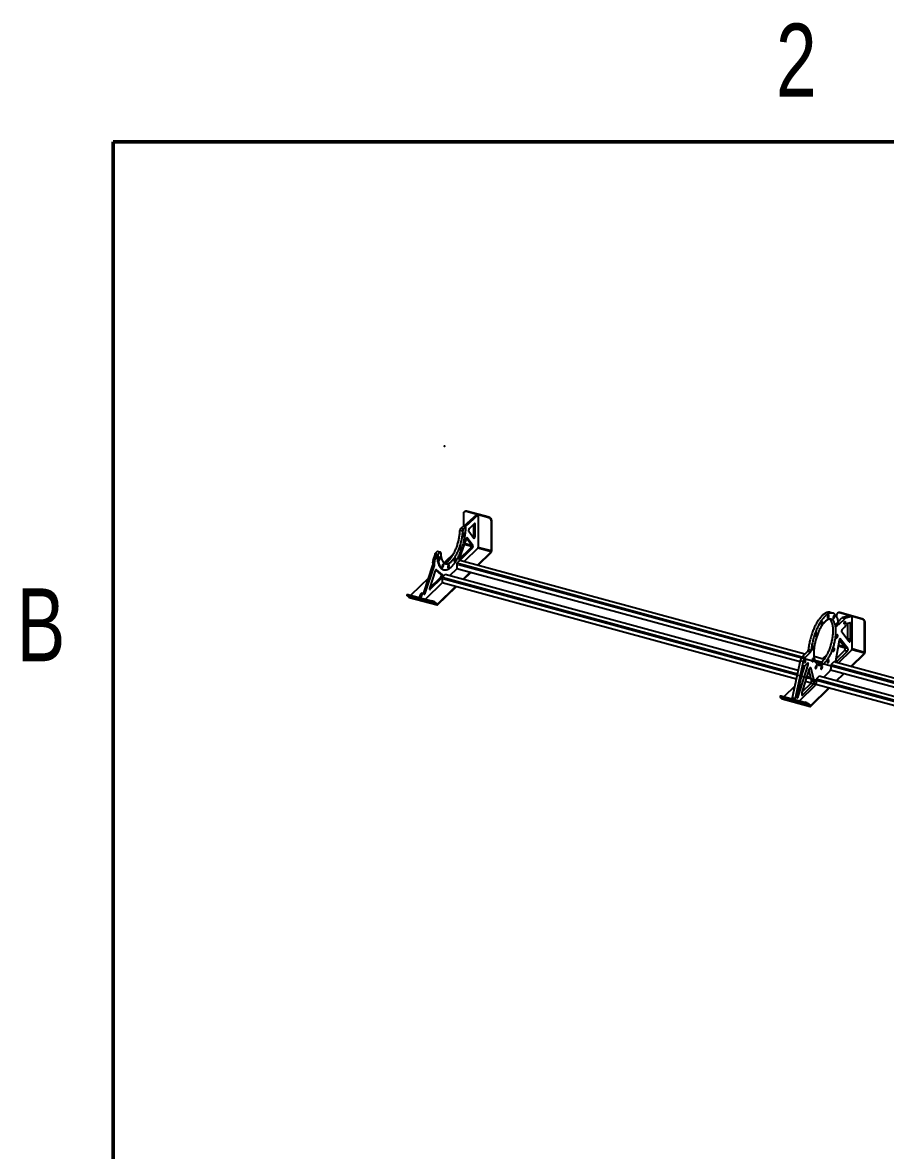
# Model space of a CAD drawing. Header units: inches. Extents: x 0 to 12.1, y 0 to 9.4.
# Drawn here: x 0.201 to 3.041, y 4.68 to 8.393 of the extents above; entities that cross this region are included whole.
import ezdxf

# ---------------------------------------------------------------- set-up
doc = ezdxf.new("R2010")
doc.units = ezdxf.units.IN
doc.header["$MEASUREMENT"] = 0
doc.header["$PDSIZE"] = -1
doc.styles.add('SLDTEXTSTYLE0', font='TXT', dxfattribs={"width": 0.75})

msp = doc.modelspace()

# ---------------------------------------------------------------- linework, layer by layer
at = {"color": 7, "linetype": 'Continuous', "lineweight": 50}
for p, q in [((0.5, 0.5), (0.5, 8)), ((0.5, 8), (10.5, 8))]:
    msp.add_line(p, q, dxfattribs=at)
at = {"color": 7, "linetype": 'Continuous', "lineweight": 25}
for p, q in [((1.6522, 6.7764), (1.6522, 6.7339)), ((1.696, 6.7734), (1.6529, 6.7337)), ((1.6554, 6.7825), (1.6542, 6.7813)), ((1.7006, 6.7722), (1.6575, 6.7324)), ((1.6627, 6.784), (1.6615, 6.7828)), ((1.7352, 6.7628), (1.6615, 6.7828)), ((1.7364, 6.764), (1.6627, 6.784)), ((1.7006, 6.7722), (1.696, 6.7734)), ((1.7006, 6.7722), (1.7006, 6.6652)), ((1.7352, 6.7628), (1.7364, 6.764)), ((1.65, 6.7181), (1.6408, 6.7206)), ((1.6432, 6.7271), (1.6506, 6.7343)), ((1.6524, 6.7246), (1.6432, 6.7271)), ((1.6598, 6.7318), (1.6506, 6.7343)), ((1.6524, 6.7246), (1.6598, 6.7318)), ((1.6575, 6.7324), (1.6529, 6.7337)), ((1.6885, 6.7432), (1.6716, 6.7275)), ((1.6863, 6.7041), (1.6863, 6.7411)), ((1.6909, 6.741), (1.6873, 6.742)), ((1.6909, 6.7028), (1.6909, 6.741)), ((1.7456, 6.7525), (1.7444, 6.7514)), ((1.7444, 6.6533), (1.7444, 6.7514)), ((1.7456, 6.6545), (1.7456, 6.7525)), ((1.661, 6.693), (1.6386, 6.6282)), ((1.6787, 6.6728), (1.662, 6.695)), ((1.6647, 6.6962), (1.6635, 6.6965)), ((1.6833, 6.6715), (1.6647, 6.6962)), ((1.6696, 6.7184), (1.6866, 6.6958)), ((1.6909, 6.7028), (1.6863, 6.7041)), ((1.5582, 6.6442), (1.5656, 6.6513)), ((1.5748, 6.6488), (1.5656, 6.6513)), ((1.5762, 6.6494), (1.5669, 6.6519)), ((1.5674, 6.6416), (1.5748, 6.6488)), ((1.638, 6.6258), (1.6768, 6.6637)), ((1.6403, 6.6224), (1.6814, 6.6624)), ((1.6996, 6.6623), (1.6546, 6.6184)), ((1.6789, 6.668), (1.6547, 6.6745)), ((1.6792, 6.671), (1.6556, 6.6774)), ((1.6814, 6.6624), (1.6768, 6.6637)), ((1.6833, 6.6715), (1.6787, 6.6728)), ((1.6983, 6.6065), (1.7433, 6.6504)), ((1.7433, 6.6504), (1.6996, 6.6623)), ((1.7001, 6.606), (1.7433, 6.6482)), ((1.7444, 6.6533), (1.7006, 6.6652)), ((1.7433, 6.6482), (1.7433, 6.6504)), ((1.7456, 6.6545), (1.7444, 6.6533)), ((1.5564, 6.6154), (1.5517, 6.6167)), ((1.5525, 6.611), (1.5517, 6.6167)), ((1.5524, 6.6215), (1.5605, 6.6435)), ((1.5571, 6.6202), (1.5524, 6.6215)), ((1.5571, 6.6097), (1.5525, 6.611)), ((1.5571, 6.6097), (1.5564, 6.6154)), ((1.5571, 6.6202), (1.5651, 6.6423)), ((1.5674, 6.6416), (1.5582, 6.6442)), ((1.5651, 6.6423), (1.5605, 6.6435)), ((1.6212, 6.6461), (1.5882, 6.6139)), ((1.6402, 6.6223), (1.6305, 6.6128)), ((2.7662, 6.3041), (1.6305, 6.6128)), ((1.6305, 6.6128), (1.6305, 6.5949)), ((1.6403, 6.6224), (1.6381, 6.623)), ((2.7759, 6.3136), (1.6402, 6.6223)), ((1.5215, 6.5156), (1.5519, 6.6065)), ((1.5261, 6.5143), (1.5565, 6.6052)), ((1.5595, 6.5878), (1.5413, 6.5331)), ((1.5565, 6.6052), (1.5519, 6.6065)), ((1.5628, 6.5891), (1.5587, 6.5851)), ((1.5791, 6.576), (1.561, 6.5906)), ((1.563, 6.5914), (1.5623, 6.5915)), ((1.5837, 6.5747), (1.563, 6.5914)), ((1.5837, 6.5747), (1.5791, 6.576)), ((1.5921, 6.5753), (1.5824, 6.5658)), ((1.5854, 6.5919), (1.5877, 6.5912)), ((2.7537, 6.2596), (1.5921, 6.5753)), ((1.6305, 6.5949), (1.6064, 6.5714)), ((2.7599, 6.288), (1.6305, 6.5949)), ((1.6502, 6.5595), (1.6743, 6.583)), ((1.6519, 6.559), (1.6761, 6.5825)), ((1.538, 6.565), (1.479, 6.5074)), ((1.5824, 6.5479), (1.5274, 6.4943)), ((1.5407, 6.5309), (1.5774, 6.5667)), ((1.5431, 6.5274), (1.582, 6.5654)), ((1.5668, 6.4781), (1.6261, 6.536)), ((1.5668, 6.4759), (1.6279, 6.5355)), ((1.582, 6.5654), (1.5774, 6.5667)), ((2.7512, 6.2481), (1.5824, 6.5658)), ((1.5824, 6.5658), (1.5824, 6.5479)), ((2.7476, 6.2312), (1.5824, 6.5479)), ((1.4669, 6.5095), (1.466, 6.5071)), ((1.4731, 6.5006), (1.4666, 6.5061)), ((1.4733, 6.509), (1.4724, 6.5066)), ((1.4724, 6.5066), (1.5461, 6.4866)), ((1.5652, 6.4755), (1.4731, 6.5006)), ((1.4733, 6.509), (1.547, 6.489)), ((1.4734, 6.5004), (1.5655, 6.4754)), ((1.5078, 6.4996), (1.512, 6.511)), ((1.5124, 6.4984), (1.5078, 6.4996)), ((1.5166, 6.5097), (1.512, 6.511)), ((1.5124, 6.4984), (1.5166, 6.5097)), ((1.5196, 6.5132), (1.515, 6.5144)), ((1.52, 6.513), (1.5226, 6.5107)), ((1.5261, 6.5143), (1.5215, 6.5156)), ((1.5431, 6.5274), (1.5408, 6.528)), ((1.5461, 6.4866), (1.547, 6.489)), ((1.5596, 6.4835), (1.5587, 6.4811)), ((1.5587, 6.4811), (1.5652, 6.4755)), ((1.5596, 6.4835), (1.5661, 6.478)), ((1.5652, 6.4755), (1.5661, 6.478)), ((1.5668, 6.4781), (1.5655, 6.4785)), ((1.5668, 6.4759), (1.5668, 6.4781)), ((2.8676, 6.4485), (2.8584, 6.451)), ((2.8803, 6.4426), (2.8803, 6.4372)), ((2.8834, 6.4488), (2.8822, 6.4476)), ((2.8858, 6.4209), (2.8978, 6.4326)), ((2.8893, 6.4129), (2.907, 6.4301)), ((2.8907, 6.4502), (2.8895, 6.4491)), ((2.9632, 6.429), (2.8895, 6.4491)), ((2.9644, 6.4302), (2.8907, 6.4502)), ((2.907, 6.4301), (2.8978, 6.4326)), ((2.9202, 6.4399), (2.9003, 6.4343)), ((2.9096, 6.4318), (2.9003, 6.4343)), ((2.9294, 6.4374), (2.9096, 6.4318)), ((2.9294, 6.4374), (2.9202, 6.4399)), ((2.9299, 6.4374), (2.9207, 6.4399)), ((2.931, 6.3308), (2.931, 6.4347)), ((2.9632, 6.429), (2.9644, 6.4302)), ((2.8893, 6.4129), (2.887, 6.4135)), ((2.907, 6.4033), (2.8987, 6.3952)), ((2.9245, 6.4169), (2.914, 6.4139)), ((2.9169, 6.3638), (2.9169, 6.4147)), ((2.9261, 6.4142), (2.9205, 6.4158)), ((2.9261, 6.3613), (2.9261, 6.4142)), ((2.9736, 6.4188), (2.9724, 6.4176)), ((2.9724, 6.3195), (2.9724, 6.4176)), ((2.9736, 6.3207), (2.9736, 6.4188)), ((2.888, 6.3584), (2.8767, 6.2909)), ((2.9081, 6.3343), (2.8883, 6.3595)), ((2.8922, 6.3637), (2.8911, 6.364)), ((2.9173, 6.3318), (2.8922, 6.3637)), ((2.9218, 6.3543), (2.8968, 6.3861)), ((2.9261, 6.3613), (2.9169, 6.3638)), ((2.7848, 6.3224), (2.7671, 6.3051)), ((2.794, 6.3199), (2.7763, 6.3026)), ((2.794, 6.3199), (2.7848, 6.3224)), ((2.7964, 6.3258), (2.7872, 6.3283)), ((2.8492, 6.3124), (2.8342, 6.2978)), ((2.8778, 6.2975), (2.9062, 6.3252)), ((2.879, 6.2871), (2.9154, 6.3227)), ((2.8849, 6.284), (2.9299, 6.3279)), ((2.9083, 6.3338), (2.885, 6.3402)), ((2.9053, 6.3378), (2.8855, 6.3432)), ((2.9154, 6.3227), (2.9062, 6.3252)), ((2.9173, 6.3318), (2.9081, 6.3343)), ((2.9264, 6.2727), (2.9714, 6.3167)), ((2.9282, 6.2722), (2.9714, 6.3144)), ((2.9714, 6.3167), (2.9299, 6.3279)), ((2.9724, 6.3195), (2.931, 6.3308)), ((2.9714, 6.3144), (2.9714, 6.3167)), ((2.9736, 6.3207), (2.9724, 6.3195)), ((2.7606, 6.2914), (2.7343, 6.1701)), ((2.7698, 6.2889), (2.7436, 6.1676)), ((2.7541, 6.1738), (2.7865, 6.2785)), ((2.7698, 6.2889), (2.7606, 6.2914)), ((2.761, 6.2285), (2.7755, 6.2751)), ((2.7763, 6.3026), (2.7671, 6.3051)), ((2.7763, 6.2758), (2.7847, 6.2839)), ((2.7865, 6.2785), (2.7807, 6.2801)), ((2.8393, 6.2964), (2.8058, 6.3055)), ((2.8305, 6.2867), (2.8085, 6.2926)), ((2.8706, 6.2879), (2.8609, 6.2784)), ((3.6539, 6.0629), (2.8609, 6.2784)), ((2.8609, 6.2784), (2.8609, 6.265)), ((3.6635, 6.0724), (2.8706, 6.2879)), ((2.879, 6.2871), (2.8767, 6.2877)), ((2.7698, 6.2689), (2.7495, 6.1752)), ((2.7659, 6.2441), (2.7645, 6.2445)), ((2.766, 6.1842), (2.7911, 6.265)), ((2.7694, 6.2553), (2.767, 6.256)), ((2.7946, 6.2363), (2.7832, 6.2394)), ((2.7913, 6.2493), (2.7866, 6.2506)), ((2.79, 6.2546), (2.787, 6.2516)), ((2.7891, 6.2584), (2.7974, 6.2251)), ((2.7953, 6.2678), (2.7929, 6.2684)), ((2.7953, 6.2678), (2.8066, 6.2225)), ((2.8224, 6.2409), (2.8127, 6.2314)), ((3.6414, 6.0183), (2.8224, 6.2409)), ((2.8368, 6.237), (2.8584, 6.2582)), ((3.6475, 6.0467), (2.86, 6.2608)), ((2.8782, 6.2257), (2.9023, 6.2493)), ((2.88, 6.2252), (2.9041, 6.2488)), ((2.7426, 6.2083), (2.7071, 6.1737)), ((2.7578, 6.1599), (2.8103, 6.2112)), ((2.7679, 6.1902), (2.7952, 6.2168)), ((2.7679, 6.1787), (2.8044, 6.2143)), ((2.7961, 6.2181), (2.7781, 6.223)), ((2.7948, 6.1443), (2.8542, 6.2023)), ((2.7948, 6.1421), (2.856, 6.2018)), ((2.8044, 6.2143), (2.7952, 6.2168)), ((2.8066, 6.2225), (2.7974, 6.2251)), ((3.6352, 5.99), (2.8119, 6.2138)), ((3.6389, 6.0069), (2.8127, 6.2314)), ((2.8127, 6.2314), (2.8127, 6.218)), ((2.6949, 6.1758), (2.6941, 6.1734)), ((2.7011, 6.1668), (2.6947, 6.1724)), ((2.7013, 6.1752), (2.7004, 6.1728)), ((2.7004, 6.1728), (2.7742, 6.1528)), ((2.7933, 6.1418), (2.7011, 6.1668)), ((2.7013, 6.1752), (2.775, 6.1552)), ((2.7015, 6.1666), (2.7936, 6.1416)), ((2.7436, 6.1676), (2.7343, 6.1701)), ((2.7541, 6.1738), (2.7495, 6.1751)), ((2.7499, 6.1704), (2.7505, 6.17)), ((2.7679, 6.1787), (2.7657, 6.1794)), ((2.7742, 6.1528), (2.775, 6.1552)), ((2.7877, 6.1497), (2.7868, 6.1473)), ((2.7868, 6.1473), (2.7933, 6.1418)), ((2.7877, 6.1497), (2.7941, 6.1442)), ((2.7933, 6.1418), (2.7941, 6.1442)), ((2.7948, 6.1443), (2.7935, 6.1447)), ((2.7948, 6.1421), (2.7948, 6.1443))]:
    msp.add_line(p, q, dxfattribs=at)
at = {"color": 7, "linetype": 'Continuous'}
for p, q in [((1.6354, 6.6086), (4.9745, 5.7011)), ((1.5872, 6.5616), (4.9264, 5.6541))]:
    msp.add_line(p, q, dxfattribs=at)
at = {"color": 7, "linetype": 'Continuous', "lineweight": 25, "flags": 128}
for points in [[(1.6615, 6.7828), (1.6603, 6.7831), (1.6592, 6.7832), (1.6582, 6.7831), (1.6572, 6.783), (1.6562, 6.7827), (1.6553, 6.7822), (1.6546, 6.7817), (1.6539, 6.781), (1.6533, 6.7803), (1.6528, 6.7794), (1.6525, 6.7785), (1.6523, 6.7775), (1.6522, 6.7764)], [(1.5674, 6.6416), (1.5675, 6.6384), (1.5676, 6.6353), (1.5677, 6.6322), (1.568, 6.6292), (1.5683, 6.6263), (1.5686, 6.6235), (1.5691, 6.6208), (1.5696, 6.6182), (1.5701, 6.6156), (1.5708, 6.6132), (1.5715, 6.6109), (1.5722, 6.6087), (1.573, 6.6066), (1.5739, 6.6046), (1.5748, 6.6028), (1.5758, 6.6011), (1.5769, 6.5995), (1.578, 6.598), (1.5791, 6.5966), (1.5803, 6.5954), (1.5816, 6.5944), (1.5829, 6.5934), (1.5842, 6.5926), (1.5856, 6.5919), (1.587, 6.5914), (1.5885, 6.591), (1.59, 6.5908), (1.5915, 6.5907), (1.5931, 6.5907), (1.5947, 6.5909), (1.5963, 6.5912), (1.598, 6.5917), (1.5997, 6.5923), (1.6014, 6.593), (1.6031, 6.5939), (1.6048, 6.5949), (1.6066, 6.596), (1.6083, 6.5973), (1.6101, 6.5987), (1.6118, 6.6002), (1.6136, 6.6019), (1.6154, 6.6037), (1.6171, 6.6056), (1.6189, 6.6076), (1.6207, 6.6098), (1.6224, 6.612), (1.6241, 6.6144), (1.6258, 6.6169), (1.6275, 6.6195), (1.6292, 6.6221), (1.6309, 6.6249), (1.6325, 6.6278), (1.6341, 6.6307), (1.6357, 6.6337), (1.6372, 6.6368), (1.6387, 6.64), (1.6402, 6.6433), (1.6416, 6.6466), (1.643, 6.65), (1.6443, 6.6534), (1.6456, 6.6569), (1.6469, 6.6604), (1.6481, 6.6639), (1.6492, 6.6675), (1.6503, 6.6712), (1.6514, 6.6748), (1.6524, 6.6785), (1.6533, 6.6821), (1.6542, 6.6858), (1.655, 6.6895), (1.6558, 6.6932), (1.6564, 6.6968), (1.6571, 6.7005), (1.6576, 6.7041), (1.6581, 6.7077), (1.6586, 6.7113), (1.6589, 6.7148), (1.6592, 6.7183), (1.6595, 6.7218), (1.6597, 6.7252), (1.6598, 6.7285), (1.6598, 6.7318)], [(1.5888, 6.6135), (1.5892, 6.6135), (1.5906, 6.6138), (1.5921, 6.6142), (1.5936, 6.6147), (1.5951, 6.6154), (1.5966, 6.6162), (1.5981, 6.6172), (1.5997, 6.6182), (1.6013, 6.6194), (1.6028, 6.6208), (1.6044, 6.6223), (1.606, 6.6239), (1.6075, 6.6256), (1.6091, 6.6274), (1.6106, 6.6294), (1.6122, 6.6314), (1.6137, 6.6336), (1.6152, 6.6359), (1.6167, 6.6382), (1.6182, 6.6407), (1.6196, 6.6433), (1.621, 6.6459), (1.6224, 6.6486), (1.6238, 6.6514), (1.6251, 6.6543), (1.6264, 6.6572), (1.6276, 6.6602), (1.6288, 6.6632), (1.6299, 6.6663), (1.631, 6.6695), (1.6321, 6.6726), (1.6331, 6.6758), (1.634, 6.6791), (1.6349, 6.6823), (1.6357, 6.6856), (1.6365, 6.6888), (1.6372, 6.6921), (1.6379, 6.6954), (1.6385, 6.6986), (1.639, 6.7019), (1.6395, 6.7051), (1.6399, 6.7083), (1.6402, 6.7114), (1.6405, 6.7145), (1.6407, 6.7176), (1.6408, 6.7206)], [(1.6716, 6.7275), (1.6711, 6.7271), (1.6707, 6.7265), (1.6703, 6.7258), (1.67, 6.725), (1.6697, 6.7242), (1.6694, 6.7233), (1.6692, 6.7224), (1.6691, 6.7216), (1.6691, 6.7207), (1.6691, 6.72), (1.6692, 6.7193), (1.6693, 6.7188), (1.6696, 6.7184)], [(1.6909, 6.741), (1.6908, 6.7417), (1.6907, 6.7424), (1.6906, 6.7429), (1.6903, 6.7433), (1.69, 6.7436), (1.6897, 6.7437), (1.6893, 6.7437), (1.6889, 6.7435), (1.6885, 6.7432)], [(1.5772, 6.647), (1.5774, 6.6443), (1.5775, 6.6416), (1.5778, 6.639), (1.5781, 6.6365), (1.5785, 6.6341), (1.579, 6.6318), (1.5795, 6.6296), (1.5801, 6.6275), (1.5808, 6.6255), (1.5815, 6.6237), (1.5823, 6.6219), (1.5831, 6.6203), (1.584, 6.6188), (1.5849, 6.6174), (1.5859, 6.6161), (1.587, 6.615), (1.5881, 6.614), (1.5892, 6.6131), (1.5904, 6.6124), (1.5916, 6.6118), (1.5929, 6.6114), (1.5942, 6.6111), (1.5956, 6.6109), (1.597, 6.6109), (1.5984, 6.611), (1.5998, 6.6113), (1.6013, 6.6117), (1.6028, 6.6122), (1.6043, 6.6129), (1.6058, 6.6137), (1.6074, 6.6146), (1.6089, 6.6157), (1.6105, 6.6169), (1.612, 6.6183), (1.6136, 6.6198), (1.6152, 6.6214), (1.6167, 6.6231), (1.6183, 6.6249), (1.6199, 6.6269), (1.6214, 6.6289), (1.6229, 6.6311), (1.6244, 6.6334), (1.6259, 6.6357), (1.6274, 6.6382), (1.6288, 6.6407), (1.6303, 6.6434), (1.6316, 6.6461), (1.633, 6.6489), (1.6343, 6.6518), (1.6356, 6.6547), (1.6368, 6.6577), (1.638, 6.6607), (1.6391, 6.6638), (1.6402, 6.667), (1.6413, 6.6701), (1.6423, 6.6733), (1.6432, 6.6766), (1.6441, 6.6798), (1.6449, 6.6831), (1.6457, 6.6863), (1.6464, 6.6896), (1.6471, 6.6929), (1.6477, 6.6961), (1.6482, 6.6994), (1.6487, 6.7026), (1.6491, 6.7057), (1.6494, 6.7089), (1.6497, 6.712), (1.6499, 6.7151), (1.65, 6.7181)], [(1.656, 6.7084), (1.6559, 6.7091), (1.6558, 6.7098), (1.6556, 6.7103), (1.6554, 6.7107), (1.6551, 6.711), (1.6548, 6.7111), (1.6544, 6.7111), (1.654, 6.7109), (1.6536, 6.7106), (1.6532, 6.7102), (1.6528, 6.7096), (1.6524, 6.709), (1.6521, 6.7082), (1.6518, 6.7074), (1.6515, 6.7066), (1.6513, 6.7057), (1.6512, 6.7049), (1.6511, 6.7041), (1.6511, 6.7033), (1.6512, 6.7026), (1.6513, 6.702), (1.6515, 6.7016), (1.6518, 6.7012), (1.6521, 6.701), (1.6524, 6.701), (1.6528, 6.7011), (1.6532, 6.7013), (1.6536, 6.7017), (1.654, 6.7022), (1.6544, 6.7028), (1.6548, 6.7035), (1.6551, 6.7043), (1.6554, 6.7051), (1.6556, 6.7059), (1.6558, 6.7068), (1.6559, 6.7076), (1.656, 6.7084)], [(1.6647, 6.6962), (1.6644, 6.6965), (1.6641, 6.6966), (1.6637, 6.6966), (1.6633, 6.6964), (1.6629, 6.6961), (1.6625, 6.6957), (1.6621, 6.6952), (1.6617, 6.6945), (1.6613, 6.6938), (1.661, 6.693)], [(1.6866, 6.6958), (1.6868, 6.6955), (1.6872, 6.6954), (1.6876, 6.6954), (1.688, 6.6956), (1.6884, 6.696), (1.6888, 6.6964), (1.6893, 6.697), (1.6896, 6.6977), (1.69, 6.6985), (1.6903, 6.6994), (1.6906, 6.7003), (1.6907, 6.7012), (1.6908, 6.702), (1.6909, 6.7028)], [(1.5748, 6.6488), (1.5752, 6.6492), (1.5756, 6.6494), (1.576, 6.6494), (1.5763, 6.6493), (1.5766, 6.6491), (1.5768, 6.6488), (1.577, 6.6483), (1.5772, 6.6477), (1.5772, 6.647)], [(1.6453, 6.664), (1.6452, 6.6647), (1.6451, 6.6653), (1.6449, 6.6658), (1.6447, 6.6662), (1.6444, 6.6665), (1.6441, 6.6666), (1.6437, 6.6666), (1.6433, 6.6664), (1.6429, 6.6661), (1.6425, 6.6657), (1.6421, 6.6652), (1.6417, 6.6645), (1.6414, 6.6638), (1.6411, 6.663), (1.6408, 6.6621), (1.6406, 6.6613), (1.6405, 6.6604), (1.6404, 6.6596), (1.6404, 6.6588), (1.6405, 6.6582), (1.6406, 6.6576), (1.6408, 6.6571), (1.6411, 6.6568), (1.6414, 6.6566), (1.6417, 6.6565), (1.6421, 6.6566), (1.6425, 6.6568), (1.6429, 6.6572), (1.6433, 6.6577), (1.6437, 6.6583), (1.6441, 6.659), (1.6444, 6.6598), (1.6447, 6.6606), (1.6449, 6.6615), (1.6451, 6.6623), (1.6452, 6.6632), (1.6453, 6.664)], [(1.6768, 6.6637), (1.6772, 6.6641), (1.6776, 6.6647), (1.678, 6.6654), (1.6783, 6.6662), (1.6786, 6.667), (1.6789, 6.6679), (1.679, 6.6688), (1.6792, 6.6696), (1.6792, 6.6704), (1.6792, 6.6712), (1.6791, 6.6718), (1.6789, 6.6724), (1.6787, 6.6728)], [(1.6814, 6.6624), (1.6818, 6.6629), (1.6822, 6.6635), (1.6826, 6.6642), (1.6829, 6.665), (1.6832, 6.6658), (1.6835, 6.6666), (1.6837, 6.6675), (1.6838, 6.6684), (1.6838, 6.6692), (1.6838, 6.6699), (1.6837, 6.6706), (1.6835, 6.6711), (1.6833, 6.6715)], [(1.5651, 6.6423), (1.5652, 6.6391), (1.5653, 6.6359), (1.5654, 6.6328), (1.5657, 6.6299), (1.566, 6.627), (1.5663, 6.6241), (1.5668, 6.6214), (1.5673, 6.6188), (1.5678, 6.6163), (1.5685, 6.6138), (1.5692, 6.6115), (1.5699, 6.6093), (1.5707, 6.6072), (1.5716, 6.6053), (1.5725, 6.6034), (1.5735, 6.6017), (1.5746, 6.6001), (1.5757, 6.5986), (1.5768, 6.5973), (1.578, 6.5961), (1.5793, 6.595), (1.5806, 6.594), (1.5819, 6.5932), (1.5833, 6.5926), (1.5847, 6.592), (1.5854, 6.5919)], [(1.5761, 6.6305), (1.5761, 6.6312), (1.576, 6.6318), (1.5758, 6.6324), (1.5756, 6.6328), (1.5753, 6.633), (1.575, 6.6332), (1.5746, 6.6332), (1.5742, 6.633), (1.5738, 6.6327), (1.5734, 6.6323), (1.573, 6.6317), (1.5726, 6.631), (1.5722, 6.6303), (1.5719, 6.6295), (1.5717, 6.6287), (1.5715, 6.6278), (1.5713, 6.627), (1.5713, 6.6261), (1.5713, 6.6254), (1.5713, 6.6247), (1.5715, 6.6241), (1.5717, 6.6237), (1.5719, 6.6233), (1.5722, 6.6231), (1.5726, 6.6231), (1.573, 6.6232), (1.5734, 6.6234), (1.5738, 6.6238), (1.5742, 6.6243), (1.5746, 6.6249), (1.575, 6.6256), (1.5753, 6.6263), (1.5756, 6.6272), (1.5758, 6.628), (1.576, 6.6289), (1.5761, 6.6297), (1.5761, 6.6305)], [(1.5868, 6.6069), (1.5868, 6.6076), (1.5867, 6.6083), (1.5865, 6.6088), (1.5863, 6.6092), (1.586, 6.6095), (1.5857, 6.6096), (1.5853, 6.6096), (1.5849, 6.6094), (1.5845, 6.6091), (1.5841, 6.6087), (1.5837, 6.6081), (1.5833, 6.6075), (1.5829, 6.6067), (1.5826, 6.6059), (1.5824, 6.6051), (1.5822, 6.6042), (1.582, 6.6034), (1.582, 6.6026), (1.582, 6.6018), (1.582, 6.6011), (1.5822, 6.6005), (1.5824, 6.6001), (1.5826, 6.5997), (1.5829, 6.5995), (1.5833, 6.5995), (1.5837, 6.5996), (1.5841, 6.5998), (1.5845, 6.6002), (1.5849, 6.6007), (1.5853, 6.6013), (1.5857, 6.602), (1.586, 6.6028), (1.5863, 6.6036), (1.5865, 6.6044), (1.5867, 6.6053), (1.5868, 6.6061), (1.5868, 6.6069)], [(1.6267, 6.6262), (1.6267, 6.6269), (1.6266, 6.6276), (1.6264, 6.6281), (1.6262, 6.6285), (1.6259, 6.6288), (1.6256, 6.6289), (1.6252, 6.6289), (1.6248, 6.6287), (1.6244, 6.6284), (1.624, 6.628), (1.6236, 6.6274), (1.6232, 6.6268), (1.6229, 6.626), (1.6225, 6.6252), (1.6223, 6.6244), (1.6221, 6.6235), (1.622, 6.6227), (1.6219, 6.6219), (1.6219, 6.6211), (1.622, 6.6204), (1.6221, 6.6199), (1.6223, 6.6194), (1.6225, 6.6191), (1.6229, 6.6189), (1.6232, 6.6188), (1.6236, 6.6189), (1.624, 6.6191), (1.6244, 6.6195), (1.6248, 6.62), (1.6252, 6.6206), (1.6256, 6.6213), (1.6259, 6.6221), (1.6262, 6.6229), (1.6264, 6.6237), (1.6266, 6.6246), (1.6267, 6.6254), (1.6267, 6.6262)], [(1.6386, 6.6282), (1.6383, 6.6274), (1.6381, 6.6265), (1.638, 6.6257), (1.6379, 6.6249), (1.6379, 6.6241), (1.638, 6.6235), (1.6381, 6.6229), (1.6383, 6.6224), (1.6385, 6.6221), (1.6388, 6.6218), (1.6392, 6.6218), (1.6395, 6.6218), (1.6399, 6.622), (1.6403, 6.6224)], [(1.563, 6.5914), (1.5627, 6.5915), (1.5623, 6.5915), (1.5619, 6.5914), (1.5615, 6.5911), (1.5611, 6.5907), (1.5606, 6.5901), (1.5602, 6.5894), (1.5599, 6.5886), (1.5595, 6.5878)], [(1.5774, 6.5667), (1.5778, 6.5671), (1.5782, 6.5677), (1.5786, 6.5684), (1.5789, 6.5691), (1.5792, 6.57), (1.5795, 6.5708), (1.5796, 6.5717), (1.5798, 6.5725), (1.5798, 6.5733), (1.5798, 6.574), (1.5797, 6.5747), (1.5796, 6.5752), (1.5794, 6.5757), (1.5791, 6.576)], [(1.582, 6.5654), (1.5824, 6.5659), (1.5828, 6.5665), (1.5832, 6.5671), (1.5835, 6.5679), (1.5838, 6.5687), (1.5841, 6.5695), (1.5842, 6.5704), (1.5844, 6.5712), (1.5844, 6.572), (1.5844, 6.5728), (1.5843, 6.5734), (1.5842, 6.574), (1.584, 6.5744), (1.5837, 6.5747)], [(1.6053, 6.6054), (1.6053, 6.6061), (1.6052, 6.6067), (1.605, 6.6072), (1.6048, 6.6076), (1.6045, 6.6079), (1.6042, 6.608), (1.6038, 6.608), (1.6034, 6.6078), (1.603, 6.6075), (1.6026, 6.6071), (1.6022, 6.6066), (1.6018, 6.6059), (1.6015, 6.6052), (1.6012, 6.6044), (1.6009, 6.6035), (1.6007, 6.6027), (1.6006, 6.6018), (1.6005, 6.601), (1.6005, 6.6002), (1.6006, 6.5996), (1.6007, 6.599), (1.6009, 6.5985), (1.6012, 6.5982), (1.6015, 6.598), (1.6018, 6.5979), (1.6022, 6.598), (1.6026, 6.5982), (1.603, 6.5986), (1.6034, 6.5991), (1.6038, 6.5997), (1.6042, 6.6004), (1.6045, 6.6012), (1.6048, 6.602), (1.605, 6.6029), (1.6052, 6.6037), (1.6053, 6.6046), (1.6053, 6.6054)], [(1.4724, 6.5066), (1.4713, 6.5069), (1.4703, 6.5071), (1.4694, 6.5073), (1.4685, 6.5074), (1.4678, 6.5075), (1.4672, 6.5075), (1.4667, 6.5075), (1.4663, 6.5074), (1.4661, 6.5072), (1.466, 6.507), (1.4661, 6.5068), (1.4663, 6.5065), (1.4666, 6.5061)], [(1.4669, 6.5095), (1.4669, 6.5096), (1.4672, 6.5098), (1.4675, 6.5099), (1.468, 6.5099), (1.4686, 6.5099), (1.4694, 6.5098), (1.4702, 6.5097), (1.4712, 6.5095), (1.4722, 6.5093), (1.4733, 6.509)], [(1.4731, 6.5006), (1.4732, 6.5005), (1.4734, 6.5004)], [(1.512, 6.511), (1.5123, 6.5118), (1.5127, 6.5125), (1.5131, 6.5131), (1.5135, 6.5137), (1.5139, 6.5141), (1.5143, 6.5143), (1.5147, 6.5144), (1.515, 6.5144)], [(1.5166, 6.5097), (1.5169, 6.5105), (1.5173, 6.5113), (1.5177, 6.5119), (1.5181, 6.5124), (1.5185, 6.5128), (1.5189, 6.5131), (1.5193, 6.5132), (1.5197, 6.5132), (1.52, 6.513)], [(1.5226, 6.5107), (1.5229, 6.5105), (1.5233, 6.5105), (1.5237, 6.5107), (1.5241, 6.511), (1.5246, 6.5114), (1.525, 6.512), (1.5254, 6.5127), (1.5258, 6.5135), (1.5261, 6.5143)], [(1.5413, 6.5331), (1.541, 6.5322), (1.5408, 6.5314), (1.5407, 6.5305), (1.5406, 6.5296), (1.5407, 6.5289), (1.5408, 6.5282), (1.5409, 6.5276), (1.5412, 6.5272), (1.5415, 6.5269), (1.5418, 6.5268), (1.5422, 6.5269), (1.5426, 6.5271), (1.5431, 6.5274)], [(2.8584, 6.451), (2.857, 6.4513), (2.8554, 6.4515), (2.8539, 6.4515), (2.8523, 6.4514), (2.8506, 6.4512), (2.849, 6.4508), (2.8473, 6.4503), (2.8456, 6.4496), (2.8439, 6.4488), (2.8422, 6.4479), (2.8404, 6.4468), (2.8387, 6.4456), (2.8369, 6.4442), (2.8351, 6.4428), (2.8333, 6.4411), (2.8316, 6.4394), (2.8298, 6.4375), (2.828, 6.4356), (2.8262, 6.4335), (2.8245, 6.4312), (2.8227, 6.4289), (2.821, 6.4265), (2.8193, 6.4239), (2.8176, 6.4213), (2.8159, 6.4185), (2.8142, 6.4157), (2.8126, 6.4127), (2.811, 6.4097), (2.8095, 6.4066), (2.8079, 6.4034), (2.8064, 6.4002), (2.805, 6.3969), (2.8036, 6.3935), (2.8022, 6.3901), (2.8009, 6.3866), (2.7996, 6.3831), (2.7984, 6.3795), (2.7972, 6.3759), (2.7961, 6.3723), (2.795, 6.3686), (2.794, 6.3649), (2.793, 6.3612), (2.7921, 6.3575), (2.7913, 6.3538), (2.7905, 6.3501), (2.7898, 6.3464), (2.7892, 6.3428), (2.7886, 6.3391), (2.788, 6.3355), (2.7876, 6.3318), (2.7872, 6.3283)], [(2.8869, 6.4141), (2.8865, 6.4169), (2.8861, 6.4196), (2.8855, 6.4222), (2.885, 6.4248), (2.8843, 6.4272), (2.8836, 6.4295), (2.8828, 6.4316), (2.882, 6.4337), (2.8811, 6.4357), (2.8801, 6.4375), (2.8791, 6.4392), (2.878, 6.4408), (2.8769, 6.4422), (2.8757, 6.4435), (2.8745, 6.4447), (2.8732, 6.4457), (2.8719, 6.4466), (2.8705, 6.4474), (2.8691, 6.448), (2.8677, 6.4484), (2.8662, 6.4488), (2.8646, 6.449), (2.8631, 6.449), (2.8615, 6.4489), (2.8599, 6.4487), (2.8582, 6.4483), (2.8565, 6.4478), (2.8548, 6.4471), (2.8531, 6.4463), (2.8514, 6.4454), (2.8496, 6.4443), (2.8479, 6.4431), (2.8461, 6.4417), (2.8443, 6.4403), (2.8425, 6.4386), (2.8408, 6.4369), (2.839, 6.435), (2.8372, 6.4331), (2.8354, 6.431), (2.8337, 6.4287), (2.8319, 6.4264), (2.8302, 6.424), (2.8285, 6.4214), (2.8268, 6.4188), (2.8251, 6.416), (2.8235, 6.4132), (2.8218, 6.4102), (2.8202, 6.4072), (2.8187, 6.4041), (2.8172, 6.4009), (2.8157, 6.3977), (2.8142, 6.3944), (2.8128, 6.391), (2.8114, 6.3876), (2.8101, 6.3841), (2.8088, 6.3806), (2.8076, 6.377), (2.8064, 6.3734), (2.8053, 6.3698), (2.8042, 6.3661), (2.8032, 6.3624), (2.8023, 6.3587), (2.8014, 6.355), (2.8005, 6.3513), (2.7997, 6.3476), (2.799, 6.3439), (2.7984, 6.3402), (2.7978, 6.3366), (2.7973, 6.3329), (2.7968, 6.3293), (2.7964, 6.3258)], [(2.8781, 6.3886), (2.8781, 6.3914), (2.878, 6.3942), (2.8778, 6.3969), (2.8776, 6.3995), (2.8773, 6.402), (2.8769, 6.4045), (2.8765, 6.4068), (2.876, 6.4091), (2.8754, 6.4112), (2.8748, 6.4132), (2.8741, 6.4152), (2.8734, 6.417), (2.8726, 6.4187), (2.8717, 6.4202), (2.8708, 6.4217), (2.8698, 6.423), (2.8688, 6.4242), (2.8677, 6.4252), (2.8666, 6.4262), (2.8654, 6.4269), (2.8642, 6.4276), (2.863, 6.4281), (2.8617, 6.4285), (2.8603, 6.4287), (2.859, 6.4288), (2.8576, 6.4288), (2.8562, 6.4286), (2.8547, 6.4282), (2.8532, 6.4278), (2.8517, 6.4272), (2.8502, 6.4264), (2.8487, 6.4255), (2.8471, 6.4245), (2.8456, 6.4234), (2.844, 6.4221), (2.8424, 6.4207), (2.8409, 6.4192), (2.8393, 6.4175), (2.8377, 6.4157), (2.8362, 6.4138), (2.8346, 6.4118), (2.8331, 6.4097), (2.8316, 6.4075), (2.8301, 6.4052), (2.8286, 6.4028), (2.8272, 6.4003), (2.8257, 6.3977), (2.8243, 6.395), (2.823, 6.3922), (2.8216, 6.3894), (2.8204, 6.3865), (2.8191, 6.3836), (2.8179, 6.3805), (2.8167, 6.3775), (2.8156, 6.3744), (2.8145, 6.3712), (2.8135, 6.368), (2.8125, 6.3648), (2.8116, 6.3616), (2.8108, 6.3583), (2.81, 6.3551), (2.8092, 6.3518), (2.8085, 6.3486), (2.8079, 6.3453), (2.8073, 6.3421), (2.8068, 6.3389), (2.8064, 6.3357), (2.806, 6.3325), (2.8057, 6.3294), (2.8055, 6.3263), (2.8053, 6.3233), (2.8052, 6.3203), (2.8052, 6.3174), (2.8052, 6.3145), (2.8053, 6.3118), (2.8055, 6.3091), (2.8057, 6.3064), (2.806, 6.3039), (2.8064, 6.3015), (2.8068, 6.2991), (2.8073, 6.2969), (2.8079, 6.2947), (2.8085, 6.2927), (2.8092, 6.2908), (2.81, 6.289), (2.8108, 6.2873), (2.8116, 6.2857), (2.8125, 6.2843), (2.8135, 6.2829), (2.8145, 6.2817), (2.8156, 6.2807), (2.8167, 6.2798), (2.8179, 6.279), (2.8191, 6.2783), (2.8204, 6.2778), (2.8216, 6.2775), (2.823, 6.2772), (2.8243, 6.2771), (2.8257, 6.2772), (2.8272, 6.2774), (2.8286, 6.2777), (2.8301, 6.2782), (2.8316, 6.2788), (2.8331, 6.2795), (2.8346, 6.2804), (2.8362, 6.2814), (2.8377, 6.2826), (2.8393, 6.2838), (2.8409, 6.2853), (2.8424, 6.2868), (2.844, 6.2884), (2.8456, 6.2902), (2.8471, 6.2921), (2.8487, 6.2941), (2.8502, 6.2962), (2.8517, 6.2984), (2.8532, 6.3007), (2.8547, 6.3032), (2.8562, 6.3057), (2.8576, 6.3083), (2.859, 6.3109), (2.8603, 6.3137), (2.8617, 6.3165), (2.863, 6.3194), (2.8642, 6.3224), (2.8654, 6.3254), (2.8666, 6.3285), (2.8677, 6.3316), (2.8688, 6.3347), (2.8698, 6.3379), (2.8708, 6.3411), (2.8717, 6.3443), (2.8726, 6.3476), (2.8734, 6.3508), (2.8741, 6.3541), (2.8748, 6.3574), (2.8754, 6.3606), (2.876, 6.3639), (2.8765, 6.3671), (2.8769, 6.3703), (2.8773, 6.3734), (2.8776, 6.3766), (2.8778, 6.3796), (2.878, 6.3827), (2.8781, 6.3856), (2.8781, 6.3886)], [(2.8548, 6.4391), (2.8547, 6.4398), (2.8546, 6.4404), (2.8545, 6.441), (2.8542, 6.4414), (2.854, 6.4416), (2.8536, 6.4418), (2.8533, 6.4417), (2.8529, 6.4416), (2.8525, 6.4413), (2.852, 6.4408), (2.8516, 6.4403), (2.8513, 6.4396), (2.8509, 6.4389), (2.8506, 6.4381), (2.8503, 6.4372), (2.8501, 6.4364), (2.85, 6.4355), (2.8499, 6.4347), (2.8499, 6.434), (2.85, 6.4333), (2.8501, 6.4327), (2.8503, 6.4322), (2.8506, 6.4319), (2.8509, 6.4317), (2.8513, 6.4317), (2.8516, 6.4318), (2.852, 6.432), (2.8525, 6.4324), (2.8529, 6.4329), (2.8533, 6.4335), (2.8536, 6.4342), (2.854, 6.4349), (2.8542, 6.4358), (2.8545, 6.4366), (2.8546, 6.4375), (2.8547, 6.4383), (2.8548, 6.4391)], [(2.8689, 6.3911), (2.8689, 6.3939), (2.8688, 6.3967), (2.8686, 6.3994), (2.8684, 6.402), (2.8681, 6.4045), (2.8677, 6.407), (2.8673, 6.4093), (2.8668, 6.4116), (2.8662, 6.4137), (2.8656, 6.4158), (2.8649, 6.4177), (2.8642, 6.4195), (2.8633, 6.4212), (2.8625, 6.4227), (2.8616, 6.4242), (2.8606, 6.4255), (2.8596, 6.4267), (2.8585, 6.4277), (2.8574, 6.4287), (2.8573, 6.4287)], [(2.8733, 6.4375), (2.8733, 6.4382), (2.8732, 6.4389), (2.873, 6.4394), (2.8728, 6.4398), (2.8725, 6.4401), (2.8722, 6.4402), (2.8718, 6.4402), (2.8714, 6.44), (2.871, 6.4397), (2.8706, 6.4393), (2.8702, 6.4387), (2.8698, 6.4381), (2.8694, 6.4373), (2.8691, 6.4365), (2.8689, 6.4357), (2.8687, 6.4348), (2.8685, 6.434), (2.8685, 6.4332), (2.8685, 6.4324), (2.8685, 6.4317), (2.8687, 6.4312), (2.8689, 6.4307), (2.8691, 6.4304), (2.8694, 6.4302), (2.8698, 6.4301), (2.8702, 6.4302), (2.8706, 6.4304), (2.871, 6.4308), (2.8714, 6.4313), (2.8718, 6.4319), (2.8722, 6.4326), (2.8725, 6.4334), (2.8728, 6.4342), (2.873, 6.435), (2.8732, 6.4359), (2.8733, 6.4367), (2.8733, 6.4375)], [(2.8895, 6.4491), (2.8884, 6.4493), (2.8873, 6.4494), (2.8862, 6.4494), (2.8852, 6.4492), (2.8843, 6.4489), (2.8834, 6.4485), (2.8826, 6.4479), (2.8819, 6.4473), (2.8813, 6.4465), (2.8809, 6.4456), (2.8806, 6.4447), (2.8804, 6.4437), (2.8803, 6.4426)], [(2.9202, 6.4399), (2.9205, 6.4399), (2.9207, 6.4399)], [(2.9294, 6.4374), (2.9297, 6.4374), (2.93, 6.4373), (2.9303, 6.4371), (2.9305, 6.4368), (2.9307, 6.4364), (2.9308, 6.4359), (2.9309, 6.4354), (2.931, 6.4347)], [(2.8168, 6.2797), (2.818, 6.2799), (2.8194, 6.2802), (2.8209, 6.2807), (2.8224, 6.2813), (2.8239, 6.282), (2.8254, 6.2829), (2.827, 6.2839), (2.8285, 6.2851), (2.8301, 6.2863), (2.8317, 6.2878), (2.8332, 6.2893), (2.8348, 6.2909), (2.8364, 6.2927), (2.8379, 6.2946), (2.8395, 6.2966), (2.841, 6.2987), (2.8425, 6.3009), (2.844, 6.3033), (2.8455, 6.3057), (2.8469, 6.3082), (2.8484, 6.3108), (2.8498, 6.3134), (2.8511, 6.3162), (2.8525, 6.319), (2.8538, 6.3219), (2.855, 6.3249), (2.8562, 6.3279), (2.8574, 6.331), (2.8585, 6.3341), (2.8596, 6.3372), (2.8606, 6.3404), (2.8616, 6.3436), (2.8625, 6.3468), (2.8633, 6.3501), (2.8642, 6.3534), (2.8649, 6.3566), (2.8656, 6.3599), (2.8662, 6.3631), (2.8668, 6.3664), (2.8673, 6.3696), (2.8677, 6.3728), (2.8681, 6.3759), (2.8684, 6.3791), (2.8686, 6.3821), (2.8688, 6.3852), (2.8689, 6.3881), (2.8689, 6.3911)], [(2.8334, 6.4182), (2.8334, 6.4189), (2.8333, 6.4196), (2.8331, 6.4201), (2.8329, 6.4205), (2.8326, 6.4208), (2.8322, 6.4209), (2.8319, 6.4209), (2.8315, 6.4207), (2.8311, 6.4204), (2.8307, 6.42), (2.8303, 6.4194), (2.8299, 6.4188), (2.8295, 6.418), (2.8292, 6.4172), (2.829, 6.4164), (2.8287, 6.4155), (2.8286, 6.4147), (2.8285, 6.4139), (2.8285, 6.4131), (2.8286, 6.4124), (2.8287, 6.4118), (2.829, 6.4114), (2.8292, 6.411), (2.8295, 6.4108), (2.8299, 6.4108), (2.8303, 6.4109), (2.8307, 6.4111), (2.8311, 6.4115), (2.8315, 6.412), (2.8319, 6.4126), (2.8322, 6.4133), (2.8326, 6.4141), (2.8329, 6.4149), (2.8331, 6.4157), (2.8333, 6.4166), (2.8334, 6.4174), (2.8334, 6.4182)], [(2.884, 6.4139), (2.884, 6.4147), (2.8839, 6.4153), (2.8837, 6.4158), (2.8835, 6.4162), (2.8832, 6.4165), (2.8828, 6.4166), (2.8825, 6.4166), (2.8821, 6.4164), (2.8817, 6.4161), (2.8813, 6.4157), (2.8809, 6.4151), (2.8805, 6.4145), (2.8801, 6.4137), (2.8798, 6.4129), (2.8796, 6.4121), (2.8794, 6.4112), (2.8792, 6.4104), (2.8792, 6.4096), (2.8792, 6.4088), (2.8792, 6.4081), (2.8794, 6.4076), (2.8796, 6.4071), (2.8798, 6.4068), (2.8801, 6.4066), (2.8805, 6.4065), (2.8809, 6.4066), (2.8813, 6.4068), (2.8817, 6.4072), (2.8821, 6.4077), (2.8825, 6.4083), (2.8828, 6.409), (2.8832, 6.4098), (2.8835, 6.4106), (2.8837, 6.4115), (2.8839, 6.4123), (2.884, 6.4132), (2.884, 6.4139)], [(2.8869, 6.4141), (2.887, 6.4135), (2.8872, 6.413), (2.8875, 6.4126), (2.8878, 6.4124), (2.8881, 6.4123), (2.8885, 6.4123), (2.8889, 6.4125), (2.8893, 6.4129)], [(2.8987, 6.3952), (2.8982, 6.3947), (2.8978, 6.3941), (2.8975, 6.3934), (2.8971, 6.3927), (2.8968, 6.3918), (2.8966, 6.391), (2.8964, 6.3901), (2.8963, 6.3892), (2.8962, 6.3884), (2.8963, 6.3877), (2.8964, 6.387), (2.8965, 6.3865), (2.8968, 6.3861)], [(2.9051, 6.4149), (2.9052, 6.4156), (2.9053, 6.4163), (2.9054, 6.417), (2.9056, 6.4178), (2.9059, 6.4185), (2.9062, 6.4191), (2.9065, 6.4196), (2.9069, 6.4201), (2.9072, 6.4204), (2.9076, 6.4205), (2.9079, 6.4206), (2.9082, 6.4205), (2.9084, 6.4203), (2.9086, 6.4199), (2.9088, 6.4194), (2.9088, 6.4189), (2.9088, 6.4182), (2.9088, 6.4175), (2.9086, 6.4168), (2.9084, 6.416), (2.9082, 6.4153), (2.9079, 6.4147), (2.9076, 6.4141), (2.9072, 6.4136), (2.9069, 6.4132), (2.9065, 6.413), (2.9062, 6.4129), (2.9059, 6.4129), (2.9056, 6.4131), (2.9054, 6.4133), (2.9053, 6.4138), (2.9052, 6.4143), (2.9051, 6.4149)], [(2.9261, 6.4142), (2.9261, 6.4149), (2.926, 6.4155), (2.9259, 6.416), (2.9257, 6.4164), (2.9254, 6.4167), (2.9252, 6.4169), (2.9249, 6.4169), (2.9245, 6.4169)], [(2.8149, 6.3805), (2.8148, 6.3812), (2.8147, 6.3818), (2.8146, 6.3824), (2.8143, 6.3828), (2.814, 6.383), (2.8137, 6.3832), (2.8133, 6.3831), (2.813, 6.383), (2.8125, 6.3827), (2.8121, 6.3822), (2.8117, 6.3817), (2.8113, 6.381), (2.811, 6.3803), (2.8107, 6.3795), (2.8104, 6.3786), (2.8102, 6.3778), (2.8101, 6.3769), (2.81, 6.3761), (2.81, 6.3754), (2.8101, 6.3747), (2.8102, 6.3741), (2.8104, 6.3736), (2.8107, 6.3733), (2.811, 6.3731), (2.8113, 6.3731), (2.8117, 6.3732), (2.8121, 6.3734), (2.8125, 6.3738), (2.813, 6.3743), (2.8133, 6.3749), (2.8137, 6.3756), (2.814, 6.3763), (2.8143, 6.3772), (2.8146, 6.378), (2.8147, 6.3789), (2.8148, 6.3797), (2.8149, 6.3805)], [(2.884, 6.3747), (2.884, 6.3754), (2.8839, 6.376), (2.8837, 6.3765), (2.8835, 6.3769), (2.8832, 6.3772), (2.8828, 6.3773), (2.8825, 6.3773), (2.8821, 6.3771), (2.8817, 6.3768), (2.8813, 6.3764), (2.8809, 6.3759), (2.8805, 6.3752), (2.8801, 6.3745), (2.8798, 6.3737), (2.8796, 6.3728), (2.8794, 6.372), (2.8792, 6.3711), (2.8792, 6.3703), (2.8792, 6.3695), (2.8792, 6.3689), (2.8794, 6.3683), (2.8796, 6.3678), (2.8798, 6.3675), (2.8801, 6.3673), (2.8805, 6.3672), (2.8809, 6.3673), (2.8813, 6.3676), (2.8817, 6.3679), (2.8821, 6.3684), (2.8825, 6.369), (2.8828, 6.3697), (2.8832, 6.3705), (2.8835, 6.3713), (2.8837, 6.3722), (2.8839, 6.373), (2.884, 6.3739), (2.884, 6.3747)], [(2.8922, 6.3637), (2.8919, 6.364), (2.8916, 6.3641), (2.8912, 6.364), (2.8908, 6.3638), (2.8904, 6.3635), (2.8899, 6.363), (2.8895, 6.3624), (2.8891, 6.3617), (2.8888, 6.361), (2.8885, 6.3601), (2.8882, 6.3592), (2.888, 6.3584)], [(2.9218, 6.3543), (2.9221, 6.354), (2.9224, 6.3539), (2.9228, 6.3539), (2.9232, 6.3541), (2.9236, 6.3545), (2.9241, 6.355), (2.9245, 6.3556), (2.9249, 6.3563), (2.9252, 6.357), (2.9255, 6.3579), (2.9258, 6.3588), (2.926, 6.3597), (2.9261, 6.3605), (2.9261, 6.3613)], [(2.8042, 6.336), (2.8041, 6.3367), (2.804, 6.3374), (2.8039, 6.3379), (2.8036, 6.3383), (2.8034, 6.3386), (2.803, 6.3387), (2.8027, 6.3387), (2.8023, 6.3385), (2.8018, 6.3382), (2.8014, 6.3378), (2.801, 6.3372), (2.8007, 6.3366), (2.8003, 6.3358), (2.8, 6.335), (2.7997, 6.3342), (2.7995, 6.3333), (2.7994, 6.3325), (2.7993, 6.3317), (2.7993, 6.3309), (2.7994, 6.3302), (2.7995, 6.3297), (2.7997, 6.3292), (2.8, 6.3289), (2.8003, 6.3287), (2.8007, 6.3286), (2.801, 6.3287), (2.8014, 6.3289), (2.8018, 6.3293), (2.8023, 6.3298), (2.8027, 6.3304), (2.803, 6.3311), (2.8034, 6.3319), (2.8036, 6.3327), (2.8039, 6.3335), (2.804, 6.3344), (2.8041, 6.3352), (2.8042, 6.336)], [(2.8733, 6.3302), (2.8733, 6.3309), (2.8732, 6.3315), (2.873, 6.3321), (2.8728, 6.3325), (2.8725, 6.3327), (2.8722, 6.3329), (2.8718, 6.3328), (2.8714, 6.3327), (2.871, 6.3324), (2.8706, 6.3319), (2.8702, 6.3314), (2.8698, 6.3307), (2.8694, 6.33), (2.8691, 6.3292), (2.8689, 6.3284), (2.8687, 6.3275), (2.8685, 6.3266), (2.8685, 6.3258), (2.8685, 6.3251), (2.8685, 6.3244), (2.8687, 6.3238), (2.8689, 6.3234), (2.8691, 6.323), (2.8694, 6.3228), (2.8698, 6.3228), (2.8702, 6.3229), (2.8706, 6.3231), (2.871, 6.3235), (2.8714, 6.324), (2.8718, 6.3246), (2.8722, 6.3253), (2.8725, 6.326), (2.8728, 6.3269), (2.873, 6.3277), (2.8732, 6.3286), (2.8733, 6.3294), (2.8733, 6.3302)], [(2.9062, 6.3252), (2.9066, 6.3257), (2.907, 6.3263), (2.9074, 6.327), (2.9077, 6.3277), (2.908, 6.3286), (2.9083, 6.3294), (2.9085, 6.3303), (2.9086, 6.3312), (2.9086, 6.332), (2.9086, 6.3327), (2.9085, 6.3334), (2.9083, 6.3339), (2.9081, 6.3343)], [(2.9154, 6.3227), (2.9158, 6.3232), (2.9162, 6.3238), (2.9166, 6.3245), (2.917, 6.3252), (2.9173, 6.3261), (2.9175, 6.3269), (2.9177, 6.3278), (2.9178, 6.3287), (2.9178, 6.3295), (2.9178, 6.3302), (2.9177, 6.3309), (2.9175, 6.3314), (2.9173, 6.3318)], [(2.7782, 6.291), (2.7782, 6.2916), (2.7781, 6.2922), (2.7779, 6.2926), (2.7777, 6.2929), (2.7774, 6.293), (2.7771, 6.2931), (2.7768, 6.293), (2.7764, 6.2927), (2.7761, 6.2923), (2.7757, 6.2918), (2.7754, 6.2913), (2.7751, 6.2906), (2.7749, 6.2899), (2.7747, 6.2892), (2.7746, 6.2884), (2.7745, 6.2877), (2.7745, 6.2871), (2.7746, 6.2865), (2.7747, 6.286), (2.7749, 6.2857), (2.7751, 6.2854), (2.7754, 6.2853), (2.7757, 6.2854), (2.7761, 6.2856), (2.7764, 6.2859), (2.7768, 6.2863), (2.7771, 6.2869), (2.7774, 6.2875), (2.7777, 6.2882), (2.7779, 6.2889), (2.7781, 6.2896), (2.7782, 6.2903), (2.7782, 6.291)], [(2.7865, 6.2785), (2.7868, 6.2794), (2.7869, 6.2802), (2.787, 6.2811), (2.7871, 6.2819), (2.787, 6.2826), (2.7869, 6.2832), (2.7867, 6.2838), (2.7865, 6.2842), (2.7862, 6.2844), (2.7859, 6.2845), (2.7855, 6.2845), (2.7851, 6.2843), (2.7847, 6.2839)], [(2.8042, 6.2967), (2.8041, 6.2975), (2.804, 6.2981), (2.8039, 6.2986), (2.8036, 6.299), (2.8034, 6.2993), (2.803, 6.2994), (2.8027, 6.2994), (2.8023, 6.2992), (2.8018, 6.2989), (2.8014, 6.2985), (2.801, 6.2979), (2.8007, 6.2973), (2.8003, 6.2965), (2.8, 6.2957), (2.7997, 6.2949), (2.7995, 6.294), (2.7994, 6.2932), (2.7993, 6.2924), (2.7993, 6.2916), (2.7994, 6.2909), (2.7995, 6.2904), (2.7997, 6.2899), (2.8, 6.2896), (2.8003, 6.2894), (2.8007, 6.2893), (2.801, 6.2894), (2.8014, 6.2896), (2.8018, 6.29), (2.8023, 6.2905), (2.8027, 6.2911), (2.803, 6.2918), (2.8034, 6.2926), (2.8036, 6.2934), (2.8039, 6.2943), (2.804, 6.2951), (2.8041, 6.296), (2.8042, 6.2967)], [(2.8149, 6.2732), (2.8148, 6.2739), (2.8147, 6.2745), (2.8146, 6.275), (2.8143, 6.2754), (2.814, 6.2757), (2.8137, 6.2758), (2.8133, 6.2758), (2.813, 6.2756), (2.8125, 6.2753), (2.8121, 6.2749), (2.8117, 6.2744), (2.8113, 6.2737), (2.811, 6.273), (2.8107, 6.2722), (2.8104, 6.2713), (2.8102, 6.2705), (2.8101, 6.2696), (2.81, 6.2688), (2.81, 6.268), (2.8101, 6.2674), (2.8102, 6.2668), (2.8104, 6.2663), (2.8107, 6.266), (2.811, 6.2658), (2.8113, 6.2657), (2.8117, 6.2658), (2.8121, 6.2661), (2.8125, 6.2664), (2.813, 6.2669), (2.8133, 6.2675), (2.8137, 6.2682), (2.814, 6.269), (2.8143, 6.2698), (2.8146, 6.2707), (2.8147, 6.2715), (2.8148, 6.2724), (2.8149, 6.2732)], [(2.8548, 6.2925), (2.8547, 6.2932), (2.8546, 6.2938), (2.8545, 6.2943), (2.8542, 6.2947), (2.854, 6.295), (2.8536, 6.2951), (2.8533, 6.2951), (2.8529, 6.295), (2.8525, 6.2947), (2.852, 6.2942), (2.8516, 6.2937), (2.8513, 6.293), (2.8509, 6.2923), (2.8506, 6.2915), (2.8503, 6.2906), (2.8501, 6.2898), (2.85, 6.2889), (2.8499, 6.2881), (2.8499, 6.2874), (2.85, 6.2867), (2.8501, 6.2861), (2.8503, 6.2856), (2.8506, 6.2853), (2.8509, 6.2851), (2.8513, 6.285), (2.8516, 6.2851), (2.852, 6.2854), (2.8525, 6.2857), (2.8529, 6.2862), (2.8533, 6.2868), (2.8536, 6.2875), (2.854, 6.2883), (2.8542, 6.2891), (2.8545, 6.29), (2.8546, 6.2908), (2.8547, 6.2917), (2.8548, 6.2925)], [(2.8767, 6.2909), (2.8766, 6.29), (2.8765, 6.2892), (2.8766, 6.2885), (2.8767, 6.2878), (2.8768, 6.2873), (2.8771, 6.2869), (2.8774, 6.2866), (2.8777, 6.2865), (2.8781, 6.2866), (2.8785, 6.2868), (2.879, 6.2871)], [(2.7731, 6.274), (2.7727, 6.274), (2.7722, 6.2737), (2.7718, 6.2733), (2.7714, 6.2728), (2.771, 6.2722), (2.7706, 6.2714), (2.7703, 6.2706), (2.77, 6.2698), (2.7698, 6.2689)], [(2.7953, 6.2678), (2.7951, 6.2683), (2.7948, 6.2687), (2.7945, 6.269), (2.7942, 6.2691), (2.7938, 6.269), (2.7934, 6.2688), (2.793, 6.2685), (2.7925, 6.268), (2.7921, 6.2674), (2.7918, 6.2667), (2.7914, 6.2659), (2.7911, 6.265)], [(2.8334, 6.2716), (2.8334, 6.2723), (2.8333, 6.2729), (2.8331, 6.2735), (2.8329, 6.2739), (2.8326, 6.2741), (2.8322, 6.2743), (2.8319, 6.2742), (2.8315, 6.2741), (2.8311, 6.2738), (2.8307, 6.2733), (2.8303, 6.2728), (2.8299, 6.2721), (2.8295, 6.2714), (2.8292, 6.2706), (2.829, 6.2698), (2.8287, 6.2689), (2.8286, 6.268), (2.8285, 6.2672), (2.8285, 6.2665), (2.8286, 6.2658), (2.8287, 6.2652), (2.829, 6.2648), (2.8292, 6.2644), (2.8295, 6.2642), (2.8299, 6.2642), (2.8303, 6.2643), (2.8307, 6.2645), (2.8311, 6.2649), (2.8315, 6.2654), (2.8319, 6.266), (2.8322, 6.2667), (2.8326, 6.2674), (2.8329, 6.2683), (2.8331, 6.2691), (2.8333, 6.27), (2.8334, 6.2708), (2.8334, 6.2716)], [(2.7004, 6.1728), (2.6994, 6.1731), (2.6983, 6.1733), (2.6974, 6.1735), (2.6966, 6.1736), (2.6958, 6.1737), (2.6952, 6.1737), (2.6947, 6.1737), (2.6944, 6.1736), (2.6941, 6.1735), (2.6941, 6.1733), (2.6941, 6.173), (2.6943, 6.1727), (2.6947, 6.1724)], [(2.6949, 6.1758), (2.695, 6.1759), (2.6952, 6.176), (2.6956, 6.1761), (2.6961, 6.1762), (2.6967, 6.1761), (2.6974, 6.1761), (2.6983, 6.1759), (2.6992, 6.1758), (2.7002, 6.1755), (2.7013, 6.1752)], [(2.7011, 6.1668), (2.7013, 6.1667), (2.7015, 6.1666)], [(2.7505, 6.17), (2.7508, 6.1698), (2.7511, 6.1698), (2.7515, 6.1699), (2.7519, 6.1701), (2.7523, 6.1705), (2.7527, 6.171), (2.7531, 6.1716), (2.7535, 6.1722), (2.7538, 6.173), (2.7541, 6.1738)], [(2.766, 6.1842), (2.7658, 6.1833), (2.7656, 6.1824), (2.7655, 6.1816), (2.7655, 6.1808), (2.7655, 6.1801), (2.7656, 6.1794), (2.7658, 6.1789), (2.7661, 6.1785), (2.7664, 6.1783), (2.7667, 6.1781), (2.7671, 6.1782), (2.7675, 6.1784), (2.7679, 6.1787)]]:
    msp.add_lwpolyline(points, dxfattribs=at)
at = {"color": 7, "linetype": 'Continuous', "lineweight": 25}
for centre, radius, start, end in [((1.6603, 6.777), 0.0074, 71.3428, 131.5672), ((1.7317, 6.7506), 0.0126, 3.3659, 74.3594), ((1.733, 6.7518), 0.0126, 3.2895, 74.4359), ((1.6513, 6.7204), 0.0105, 140.2321, 179.1394), ((1.6605, 6.7179), 0.0105, 140.2321, 179.1394), ((1.6745, 6.7043), 0.0118, 329.7522, 359.1319), ((1.5667, 6.6505), 0.00147, 82.1265, 142.5728), ((1.6961, 6.6652), 0.00447, 320.5129, 0.3434), ((1.7359, 6.6544), 0.00969, 320.2857, 0.5707), ((1.7399, 6.6533), 0.00447, 320.5129, 0.3434), ((1.5626, 6.6176), 0.0109, 158.8193, 184.7747), ((1.5418, 6.6101), 0.0107, 340.3632, 4.9386), ((1.5672, 6.6163), 0.0109, 158.8193, 184.7747), ((1.5465, 6.6088), 0.0107, 340.3632, 4.9386), ((1.7026, 6.644), 0.1444, 179.9586, 182.5481), ((1.5125, 6.5184), 0.00941, 324.0366, 342.6186), ((1.5365, 6.4469), 0.0408, 56.9232, 76.3679), ((1.5376, 6.45), 0.0401, 56.744, 76.5472), ((1.5658, 6.4765), 0.00115, 237.5606, 326.7351), ((1.5663, 6.4784), 0.000526, 237.5606, 326.7351), ((2.8884, 6.4432), 0.0074, 71.3428, 131.5672), ((2.9024, 6.4283), 0.00633, 108.6407, 136.6305), ((2.9116, 6.4258), 0.00633, 108.6407, 136.6305), ((2.9598, 6.4169), 0.0126, 3.3659, 74.3594), ((2.961, 6.4181), 0.0126, 3.2895, 74.4359), ((2.8905, 6.4186), 0.0225, 317.1881, 339.8052), ((2.9165, 6.4095), 0.00506, 119.3245, 164.5221), ((2.9054, 6.364), 0.0115, 344.9663, 359.1885), ((2.7768, 6.329), 0.0104, 320.1892, 355.8201), ((2.786, 6.3265), 0.0104, 320.1892, 355.8201), ((2.9265, 6.3308), 0.00447, 320.5129, 0.3434), ((2.9639, 6.3206), 0.00969, 320.2857, 0.5707), ((2.9679, 6.3195), 0.00447, 320.5129, 0.3434), ((2.7894, 6.2862), 0.0292, 139.5476, 169.6641), ((2.7986, 6.2836), 0.0292, 139.5476, 169.6641), ((2.7723, 6.2794), 0.0054, 278.1171, 318.5257), ((2.8503, 6.2649), 0.0105, 320.2857, 0.5707), ((2.7873, 6.2234), 0.0102, 319.8032, 9.2754), ((2.7966, 6.2209), 0.0102, 319.8032, 9.2754), ((2.8022, 6.2179), 0.0105, 320.2857, 0.5707), ((2.7421, 6.1681), 0.00798, 165.1685, 193.1551), ((2.7513, 6.1656), 0.00798, 165.1685, 193.1551), ((2.7547, 6.1733), 0.00554, 160.0585, 210.8494), ((2.7645, 6.1131), 0.0408, 56.9232, 76.3679), ((2.7657, 6.1162), 0.0401, 56.744, 76.5472), ((2.7939, 6.1427), 0.00115, 237.5606, 326.7351), ((2.7944, 6.1446), 0.000526, 237.5606, 326.7351)]:
    msp.add_arc(centre, radius, start, end, dxfattribs=at)
at = {"color": 7, "linetype": 'Continuous'}
msp.add_point((1.5897, 6.9982), dxfattribs=at)

# ---------------------------------------------------------------- texts
at = {"color": 7, "linetype": 'Continuous', "lineweight": 0, "char_height": 0.24, "attachment_point": 2, "style": 'SLDTEXTSTYLE0'}
for s, insert in [('2', (2.7476, 8.3892)), ('B', (0.2619, 6.5302))]:
    msp.add_mtext(s, dxfattribs=dict(at, insert=insert))

doc.saveas('drawing.dxf')
